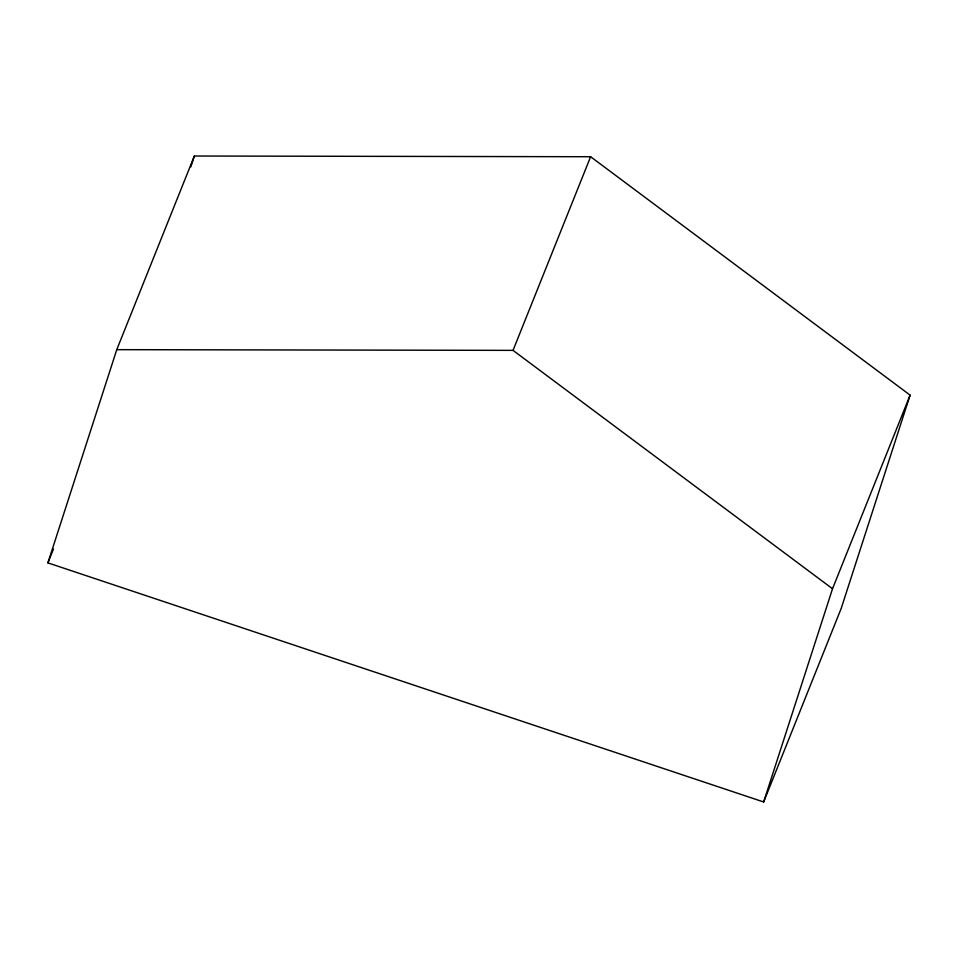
<?xml version="1.0" encoding="UTF-8"?>
<svg xmlns="http://www.w3.org/2000/svg" width="958" height="958" viewBox="0 0 958 958"><rect width="100%" height="100%" fill="white"/><g stroke="black" fill="none" stroke-linecap="round" stroke-linejoin="round"><path stroke-width="1.44" d="M47.9 562.873L116.768 349.658L194.342 156.022L590.607 156.729L910.1 395.127L841.232 608.342L763.658 801.978L47.9 562.873L53.444 549.042M190.834 166.86L194.342 156.022M763.658 801.978L832.526 588.751L910.1 395.127M116.768 349.658L513.033 350.365L590.607 156.729M513.033 350.365L832.526 588.751"/></g></svg>
